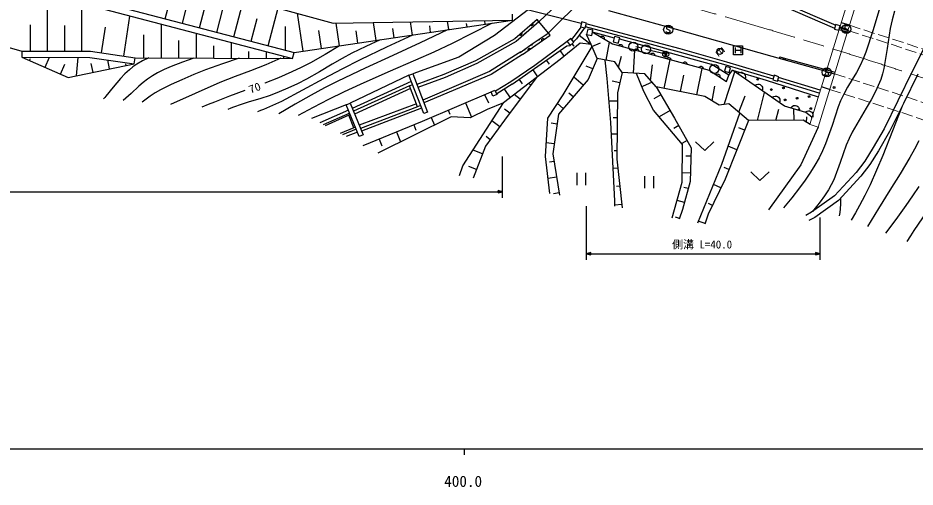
# Model space of a CAD drawing. Units: millimetres, scale not verified. Extents: x 40000 to 680000, y 20000 to 380000.
# Drawn here: x 394444 to 542346, y 198715 to 276027 of the extents above; entities that cross this region are included whole.
import ezdxf
from ezdxf.enums import TextEntityAlignment as Align

# ---------------------------------------------------------------- set-up
doc = ezdxf.new("R2010")
doc.units = ezdxf.units.MM
doc.header["$LTSCALE"] = 1000
doc.linetypes.add('CHAIN', pattern=[18.5, 12, -1.5, 3.5, -1.5])
doc.linetypes.add('USER1', pattern=[2.5, 1.875, -0.625])
for name, color, linetype, lineweight in [('M-BGD', 7, 'Continuous', 25), ('M-BMK', 2, 'CHAIN', 13), ('M-STR', 1, 'USER1', 13), ('M-TTL-BAND', 7, 'Continuous', 25)]:
    doc.layers.add(name, color=color, linetype=linetype, lineweight=lineweight)
doc.styles.add('ＭＳ ゴシック', font='')
doc.styles.get('ＭＳ ゴシック').set_extended_font_data('MS Gothic')

# ---------------------------------------------------------------- blocks, each defined once
blk = doc.blocks.new('BUHIN1')
at = {"color": 7, "linetype": 'Continuous', "lineweight": 25}
blk.add_lwpolyline([(-537, 6), (-560, -50), (-560, -112), (-540, -190), (-491, -295), (-426, -373), (-340, -424), (-245, -433), (-165, -400), (-116, -373), (-61, -314), (-45, -249), (-4, 222), (38, 291), (110, 358), (195, 389), (271, 395), (354, 376), (434, 285), (507, 129), (528, 56), (528, -23), (502, -101), (446, -185)], dxfattribs=at)
blk.add_circle((0, 0), 746, dxfattribs=at)
blk = doc.blocks.new('BUHIN5')
at = {"color": 7, "linetype": 'Continuous', "lineweight": 25}
blk.add_lwpolyline([(217, -125), (171, -164), (120, -192), (52, -216), (-11, -214), (-70, -200), (-138, -162), (-180, -117), (-213, -64), (-227, 8), (-229, 65), (-217, 125)], dxfattribs=at)
blk = doc.blocks.new('BUHIN6')
at = {"color": 7, "linetype": 'Continuous', "lineweight": 25}
blk.add_lwpolyline([(-228, 103), (-186, 147), (-139, 179), (-73, 210), (-10, 214), (50, 206), (121, 174), (167, 134), (205, 84), (227, 14), (234, -42), (228, -103)], dxfattribs=at)
blk = doc.blocks.new('BUHIN10')
at = {"color": 7, "linetype": 'Continuous', "lineweight": 25}
blk.add_lwpolyline([(-125, -739), (-285, -652), (-414, -538), (-553, -370), (-615, -193), (-637, -10), (-598, 219), (-517, 384), (-401, 532), (-213, 648), (-54, 713), (125, 739)], dxfattribs=at)
blk = doc.blocks.new('BUHIN14')
at = {"color": 7, "linetype": 'Continuous', "lineweight": 25}
blk.add_circle((0, 0), 746, dxfattribs=at)
blk = doc.blocks.new('BUHIN15')
at = {"color": 7, "linetype": 'Continuous', "lineweight": 25}
for p, q in [((-82, -333), (-307, 149)), ((-365, -170), (-70, -33))]:
    blk.add_line(p, q, dxfattribs=at)
blk.add_lwpolyline([(408, -105), (238, 45), (74, 120), (-47, 149), (-153, 144), (12, -209), (85, -134), (140, -23), (180, 123), (183, 378)], dxfattribs=at)
blk.add_circle((0, 0), 498, dxfattribs=at)
blk = doc.blocks.new('BUHIN45')
at = {"color": 7, "linetype": 'Continuous', "lineweight": 25}
blk.add_lwpolyline([(-12, -1661), (639, 298), (-1280, 1058)], dxfattribs=at)
blk = doc.blocks.new('BUHIN48')
at = {"color": 7, "linetype": 'Continuous', "lineweight": 25}
for p, q in [((583, 1116), (-1230, 271)), ((-581, -1120), (1232, -275))]:
    blk.add_line(p, q, dxfattribs=at)
blk = doc.blocks.new('BUHIN50')
at = {"color": 7, "linetype": 'Continuous', "lineweight": 25}
for points in [[(0, 0), (147, -759), (487, -600)], [(65, -139), (416, -582), (178, -693)], [(97, -207), (379, -568), (192, -655)], [(129, -277), (341, -555), (205, -618)], [(161, -345), (304, -541), (219, -581)]]:
    blk.add_lwpolyline(points, close=True, dxfattribs=at)
for points in [[(32, -70), (453, -595), (165, -730), (33, -71)], [(250, -535), (193, -415), (267, -527), (233, -543), (193, -415)]]:
    blk.add_lwpolyline(points, dxfattribs=at)
blk = doc.blocks.new('BUHIN49')
at = {"color": 7, "linetype": 'Continuous', "lineweight": 25}
for points in [[(0, 0), (-147, 759), (-487, 600)], [(-65, 139), (-416, 582), (-178, 693)], [(-97, 207), (-379, 568), (-192, 655)], [(-129, 277), (-341, 555), (-205, 618)], [(-161, 345), (-304, 541), (-219, 581)]]:
    blk.add_lwpolyline(points, close=True, dxfattribs=at)
for points in [[(-32, 70), (-453, 595), (-165, 730), (-33, 71)], [(-250, 535), (-193, 415), (-267, 527), (-233, 543), (-193, 415)]]:
    blk.add_lwpolyline(points, dxfattribs=at)
blk = doc.blocks.new('BUHIN56')
at = {"color": 7, "linetype": 'Continuous', "lineweight": 25}
blk.add_lwpolyline([(59, -345), (-25, -331), (-99, -301), (-186, -249), (-241, -180), (-279, -103), (-297, 4), (-287, 89), (-259, 172), (-194, 252), (-134, 305), (-59, 345)], dxfattribs=at)

msp = doc.modelspace()

# ---------------------------------------------------------------- linework, layer by layer
at = {"layer": 'M-BGD'}
for p, q in [((480335, 275380), (493079, 287528)), ((494459, 286012), (481836, 273527)), ((418717, 275866), (420205, 281583)), ((424386, 274391), (425983, 280530)), ((428717, 280032), (446430, 275186)), ((408797, 278448), (439975, 270333)), ((421551, 275128), (422477, 278685)), ((430054, 272915), (431695, 279217)), ((475825, 278099), (487318, 275179)), ((520712, 278511), (529279, 274846)), ((399325, 270545), (399338, 277685)), ((404978, 270534), (404991, 277543)), ((408656, 277451), (439723, 269366)), ((427220, 273653), (428210, 277455)), ((435723, 271440), (437345, 277671)), ((441475, 270555), (440554, 276793)), ((478599, 277394), (473019, 273131)), ((475984, 275649), (475968, 276649)), ((503000, 274112), (491856, 277185)), ((520535, 278020), (529075, 274368)), ((547209, 277856), (541896, 267212)), ((373666, 276550), (395086, 270552)), ((411925, 269723), (412893, 276348)), ((432889, 272178), (433867, 275938)), ((439975, 270333), (475984, 275649)), ((446430, 275186), (475984, 275649)), ((447477, 271441), (446923, 275194)), ((453478, 272327), (453041, 275289)), ((459480, 273213), (459159, 275385)), ((465481, 274099), (465277, 275481)), ((468482, 274542), (468394, 275134)), ((471482, 274985), (471395, 275577)), ((474483, 275428), (474466, 275546)), ((480062, 275773), (476360, 272581)), ((480336, 275380), (476603, 272145)), ((482165, 273203), (480062, 275773)), ((487387, 275374), (487183, 274585)), ((488160, 275173), (487387, 275374)), ((487956, 274384), (488160, 275173)), ((531512, 274819), (530194, 275208)), ((396499, 270550), (396507, 274874)), ((402151, 270539), (402159, 274784)), ((408236, 270262), (408852, 274481)), ((418095, 269439), (418114, 274989)), ((438558, 270702), (438578, 274637)), ((444476, 270998), (444040, 273951)), ((450477, 271884), (450180, 273898)), ((456479, 272770), (456251, 274310)), ((462480, 273656), (462323, 274722)), ((487308, 274573), (486109, 272951)), ((487859, 274409), (486512, 272591)), ((487183, 274585), (487956, 274384)), ((497687, 271990), (487993, 274536)), ((497819, 272493), (488126, 275039)), ((488374, 274177), (488198, 273316)), ((489231, 274002), (488374, 274177)), ((489055, 273141), (489231, 274002)), ((489094, 273729), (492451, 271739)), ((489094, 273729), (492747, 272775)), ((518782, 269682), (503000, 274112)), ((529253, 274945), (529042, 274205)), ((529042, 274205), (529802, 273989)), ((530013, 274729), (529253, 274945)), ((529802, 273989), (530013, 274729)), ((529858, 274127), (531179, 273740)), ((529936, 274404), (531254, 273982)), ((529936, 274404), (530887, 274099)), ((529981, 274547), (531298, 274125)), ((415212, 269448), (415225, 273223)), ((420979, 269429), (420989, 272315)), ((423863, 269419), (423877, 273490)), ((473019, 273131), (467157, 269584)), ((476359, 272581), (469902, 268983)), ((476603, 272145), (470124, 268535)), ((479402, 271852), (481837, 273527)), ((479800, 271536), (482165, 273203)), ((485591, 272625), (484972, 272119)), ((486095, 272009), (485591, 272625)), ((486109, 272951), (485693, 272485)), ((486512, 272591), (486096, 272125)), ((486977, 273209), (488960, 271662)), ((488198, 273316), (489055, 273141)), ((488960, 271662), (488198, 273316)), ((492789, 272959), (492565, 272103)), ((493649, 272734), (492789, 272959)), ((493426, 271879), (493649, 272734)), ((493599, 272586), (508746, 268397)), ((503635, 270911), (497819, 272493)), ((426746, 269409), (426753, 271408)), ((429630, 269400), (429639, 271990)), ((475949, 265092), (484910, 271453)), ((477221, 270321), (479402, 271852)), ((477619, 270005), (479800, 271536)), ((484972, 272119), (479647, 268205)), ((487140, 271880), (483814, 269159)), ((484356, 263360), (489101, 271332)), ((484910, 271453), (485475, 271503)), ((484972, 272119), (485475, 271503)), ((485475, 271503), (486095, 272009)), ((485475, 271503), (486095, 272009)), ((485785, 271756), (486104, 271365)), ((488960, 271662), (487140, 271880)), ((489955, 269344), (488960, 271662)), ((489077, 271330), (490473, 271948)), ((491400, 269062), (491978, 272020)), ((492451, 271739), (508398, 267401)), ((492565, 272103), (493426, 271879)), ((495936, 266916), (496159, 270730)), ((497255, 271034), (496287, 271282)), ((503499, 270409), (497687, 271990)), ((501244, 270056), (497982, 270847)), ((511339, 268732), (503635, 270911)), ((512675, 271176), (512675, 270238)), ((512675, 270707), (513613, 270707)), ((513613, 271176), (513613, 270238)), ((395086, 270552), (395084, 269552)), ((395084, 269552), (402745, 266223)), ((395084, 269552), (406317, 269532)), ((395086, 270552), (406391, 270531)), ((396361, 268998), (396505, 269329)), ((398915, 267888), (399634, 269544)), ((404105, 266503), (404379, 269535)), ((406317, 269532), (413625, 268464)), ((406391, 270531), (413770, 269453)), ((413625, 268464), (413770, 269453)), ((413770, 269453), (439723, 269366)), ((432514, 269390), (432517, 270500)), ((435397, 269380), (435401, 270490)), ((438281, 269370), (438282, 269593)), ((439723, 269366), (439975, 270333)), ((467157, 269584), (459537, 266818)), ((477352, 270428), (472213, 267174)), ((477619, 270005), (472446, 266730)), ((483790, 270658), (484472, 269697)), ((489955, 269344), (488440, 265899)), ((492845, 268780), (489955, 269344)), ((493455, 267903), (493968, 269734)), ((511197, 268232), (503499, 270409)), ((527711, 267220), (518782, 269682)), ((519989, 269357), (520056, 269609)), ((520946, 269103), (519989, 269357)), ((520056, 269609), (521013, 269355)), ((521013, 269355), (520946, 269103)), ((521009, 269341), (527798, 267487)), ((401468, 266778), (402188, 268434)), ((402745, 266223), (413625, 268464)), ((406825, 267063), (406520, 268544)), ((409545, 267623), (409240, 269104)), ((412265, 268184), (412204, 268480)), ((469902, 268983), (464684, 266699)), ((470124, 268535), (464872, 266235)), ((479647, 268205), (475678, 265512)), ((483814, 269159), (477812, 264581)), ((481550, 269067), (482002, 268431)), ((489198, 267621), (488101, 268103)), ((491572, 266030), (491264, 269088)), ((494064, 267026), (492845, 268780)), ((498739, 265741), (499060, 268274)), ((501009, 264410), (501949, 269155)), ((506363, 263349), (507229, 267719)), ((511661, 266605), (508746, 268397)), ((511139, 268040), (510912, 267264)), ((511903, 267817), (511139, 268040)), ((518928, 265953), (511197, 268232)), ((519075, 266452), (511339, 268732)), ((511677, 267040), (511903, 267817)), ((458902, 266572), (449212, 261987)), ((458902, 266572), (459537, 266818)), ((461335, 260279), (458902, 266572)), ((459537, 266818), (461970, 260525)), ((464684, 266699), (460223, 265043)), ((464872, 266235), (460397, 264574)), ((472213, 267174), (461191, 262494)), ((472446, 266730), (461387, 262034)), ((479310, 267477), (480117, 266339)), ((487624, 264944), (486083, 266262)), ((494064, 267026), (493300, 263665)), ((497808, 266807), (494064, 267026)), ((497627, 263929), (496433, 266887)), ((499670, 264675), (497808, 266807)), ((503686, 263879), (504228, 266614)), ((508398, 267401), (511278, 265568)), ((510853, 261775), (512626, 267164)), ((510912, 267264), (511677, 267040)), ((511278, 265568), (511661, 266605)), ((511661, 266605), (512273, 267408)), ((520815, 261512), (512273, 267408)), ((520815, 261512), (512273, 267408)), ((512273, 267408), (517817, 265749)), ((519115, 266572), (518902, 265851)), ((519884, 266346), (519115, 266572)), ((519671, 265625), (519884, 266346)), ((527711, 267220), (529044, 266805)), ((527798, 267487), (529125, 267069)), ((541896, 267212), (539527, 262372)), ((542794, 266773), (540423, 261927)), ((459290, 265568), (449572, 261108)), ((458996, 264853), (449753, 260666)), ((458996, 264853), (459492, 265045)), ((460336, 261389), (458996, 264853)), ((475678, 265512), (473155, 263964)), ((475949, 265092), (473417, 263538)), ((479853, 266138), (474673, 259173)), ((477069, 265887), (477587, 265158)), ((478990, 264977), (478793, 265123)), ((488440, 265899), (483540, 260172)), ((492181, 258781), (491572, 266030)), ((493682, 265345), (492427, 265631)), ((498983, 265462), (497409, 264748)), ((508877, 262382), (509322, 264798)), ((517817, 265749), (526354, 262999)), ((517817, 265749), (526354, 262999)), ((518902, 265851), (519671, 265625)), ((526553, 263605), (519706, 265713)), ((526706, 264102), (519859, 266210)), ((459171, 264400), (449951, 260183)), ((461135, 259005), (472452, 263875)), ((471357, 263404), (472033, 262040)), ((472452, 263875), (473092, 264125)), ((472740, 263136), (472452, 263875)), ((473380, 263386), (472740, 263136)), ((473092, 264125), (473380, 263386)), ((477812, 264581), (474522, 262031)), ((474665, 264239), (475584, 262855)), ((477263, 262655), (476280, 263386)), ((481777, 259484), (484356, 263360)), ((485990, 263035), (485264, 263657)), ((493300, 263665), (493182, 252776)), ((499209, 260853), (497627, 263929)), ((500429, 263380), (499268, 262699)), ((507702, 263084), (499670, 264675)), ((499670, 264675), (502708, 259495)), ((516385, 259152), (517548, 263767)), ((528255, 264240), (526914, 264652)), ((448569, 261724), (449212, 261987)), ((449212, 261987), (451360, 256741)), ((460142, 261889), (450690, 258376)), ((467794, 251631), (474522, 262031)), ((468208, 262049), (469229, 259676)), ((474522, 262031), (471796, 260934)), ((484357, 261126), (483409, 261937)), ((493286, 262304), (491884, 262319)), ((510051, 261680), (507702, 263084)), ((511655, 261871), (510051, 261680)), ((514884, 259151), (511655, 261871)), ((513270, 260511), (514312, 263189)), ((539527, 262372), (537244, 257765)), ((540423, 261927), (538125, 257291)), ((448569, 261724), (442814, 259470)), ((448940, 260818), (444221, 258733)), ((449142, 260361), (444787, 258436)), ((450717, 256478), (448569, 261724)), ((460336, 261389), (450926, 257801)), ((460990, 261170), (451096, 257384)), ((460832, 261580), (460336, 261389)), ((461970, 260525), (461335, 260279)), ((465379, 260831), (465668, 260160)), ((471796, 260934), (468974, 259551)), ((475536, 260334), (474680, 260970)), ((504022, 255193), (499209, 260853)), ((501948, 260790), (500157, 259739)), ((510483, 251922), (513471, 260342)), ((519386, 259152), (519904, 260993)), ((524336, 260444), (520815, 261512)), ((524336, 260444), (520815, 261512)), ((522388, 259153), (522387, 261035)), ((525344, 259682), (524336, 260444)), ((525344, 259682), (524336, 260444)), ((448974, 260008), (445095, 258274)), ((448974, 260008), (449229, 260112)), ((449840, 257893), (448974, 260008)), ((451386, 254979), (461135, 259005)), ((465847, 259713), (453777, 253727)), ((462549, 259613), (463094, 258348)), ((468974, 259551), (465847, 259713)), ((474673, 259173), (471533, 254896)), ((473888, 258104), (472595, 259053)), ((481422, 253210), (481777, 259484)), ((483540, 260172), (482653, 253642)), ((493256, 259582), (492570, 259589)), ((502708, 259495), (505452, 254627)), ((514884, 259151), (511024, 249455)), ((523889, 259154), (514884, 259151)), ((525026, 258457), (523889, 259154)), ((524444, 258809), (524520, 259729)), ((525330, 259484), (525344, 259682)), ((449840, 257893), (447556, 256985)), ((450226, 257687), (447950, 256779)), ((450094, 257997), (449840, 257893)), ((459708, 258415), (460067, 257545)), ((483318, 258539), (482369, 258668)), ((492837, 245884), (492181, 258781)), ((503394, 258278), (502585, 257821)), ((514241, 257535), (513312, 257905)), ((526348, 258050), (523511, 251830)), ((537244, 257765), (535447, 254669)), ((450412, 257223), (448533, 256473)), ((451360, 256741), (450717, 256478)), ((454000, 256059), (454457, 254952)), ((456854, 257237), (457534, 255590)), ((472318, 255965), (471618, 256479)), ((493227, 256860), (492278, 256870)), ((538125, 257291), (536297, 254143)), ((471533, 254896), (469499, 249632)), ((482874, 255274), (481549, 255455)), ((504766, 255844), (503889, 255349)), ((503951, 248950), (504022, 255193)), ((505452, 254627), (505269, 249056)), ((512954, 254303), (511529, 254870)), ((535447, 254669), (534060, 252427)), ((471038, 253616), (469470, 254222)), ((474340, 246396), (474340, 253210)), ((482156, 247112), (481422, 253210)), ((482653, 253642), (483708, 246803)), ((493197, 254137), (492729, 254142)), ((505407, 253234), (504563, 253262)), ((536297, 254143), (534885, 251859)), ((467224, 250085), (467794, 251631)), ((470048, 251054), (468787, 251541)), ((482852, 252353), (482070, 252232)), ((493182, 252776), (494084, 244736)), ((506509, 242262), (510483, 251922)), ((523511, 251830), (518203, 244423)), ((534060, 252427), (532643, 250572)), ((534885, 251859), (533409, 249928)), ((493350, 251280), (492567, 251193)), ((505315, 250448), (503969, 250493)), ((511668, 251071), (510876, 251386)), ((532643, 250572), (529062, 246693)), ((483249, 249775), (481861, 249561)), ((502316, 243097), (503951, 248950)), ((505269, 249056), (504026, 244473)), ((511024, 249455), (508253, 243689)), ((510332, 248014), (509115, 248598)), ((533409, 249928), (529725, 245937)), ((302119, 247396), (474340, 247396)), ((483647, 247197), (482763, 247060)), ((493686, 248289), (493106, 248224)), ((504958, 247910), (504235, 248106)), ((492827, 244987), (492837, 245884)), ((504337, 245619), (503113, 245951)), ((529062, 246693), (525263, 244011)), ((529725, 245937), (525798, 243165)), ((488126, 244987), (488126, 236176)), ((494021, 245297), (492829, 245164)), ((504026, 244473), (503458, 242870)), ((508946, 245131), (508316, 245433)), ((503489, 242957), (502827, 243191)), ((508253, 243689), (507713, 242022)), ((525263, 244011), (524340, 243492)), ((525798, 243165), (524852, 242633)), ((526706, 236176), (526706, 243165)), ((507755, 242151), (506615, 242521)), ((488126, 237176), (526706, 237176))]:
    msp.add_line(p, q, dxfattribs=at)
for points in [[(536551, 277759), (535425, 274060), (534243, 270383), (533802, 269274), (533305, 268191), (532675, 267024), (531990, 265882), (531231, 264631), (530523, 263346), (530071, 262372), (529671, 261365), (528665, 258326), (527601, 255301), (527084, 254128), (526512, 252980), (525844, 251781), (525120, 250604), (524241, 249303), (523308, 248030), (522008, 246368), (520677, 244730)], [(538969, 277164), (538588, 275725), (538263, 274261), (537765, 270966), (537213, 267715), (536977, 266799), (536680, 265893), (536281, 264896), (535822, 263910), (535093, 262536), (534301, 261172), (533121, 259204), (531994, 257207), (531472, 256162), (531001, 255085), (529997, 252199), (528945, 249357), (528536, 248522), (528073, 247715), (527412, 246708), (526697, 245728), (526085, 244940), (525456, 244149)], [(472522, 275138), (469278, 273449), (466009, 271813), (463023, 270415), (460011, 269070), (455435, 267080), (450864, 265058), (448245, 263842), (445643, 262567), (443135, 261284), (440628, 259974)], [(465274, 274069), (460758, 271952), (456228, 269840), (451698, 267744), (447180, 265600), (444976, 264488), (442800, 263323), (440122, 261804), (437455, 260241)], [(454166, 272429), (451823, 271345), (449508, 270209), (447874, 269327), (446259, 268388), (444162, 267141), (442023, 265939), (440507, 265163), (438964, 264441), (437508, 263824), (436030, 263263), (434312, 262695), (432566, 262182), (431269, 261780), (429991, 261320), (429516, 261136), (429041, 260950)], [(459497, 273216), (455183, 271206), (450888, 269139), (447849, 267599), (444827, 266002), (441368, 264111), (437874, 262269), (436430, 261586), (434953, 260953), (434444, 260747), (433925, 260539)], [(490472, 272912), (490537, 272967), (490608, 273005), (490704, 273037), (490792, 273034), (490875, 273013), (490968, 272958), (491027, 272895), (491072, 272819), (491091, 272718), (491092, 272638), (491074, 272555)], [(447460, 271439), (445076, 270023), (442657, 268657), (441144, 267867), (439596, 267126), (437394, 266179), (435165, 265287), (435156, 265283)], [(415997, 269446), (414999, 268951), (414027, 268401), (413404, 267974), (412809, 267492), (412073, 266799), (411369, 266054), (410131, 264619), (408945, 263152), (408758, 262918), (408566, 262676)], [(423465, 269421), (421574, 268751), (419695, 268021), (418569, 267525), (417458, 266968), (416615, 266485), (415799, 265946), (415064, 265382), (414360, 264765), (413089, 263563), (411783, 262412)], [(430935, 269395), (428147, 268456), (425383, 267461), (423417, 266680), (421474, 265843), (419697, 265035), (417935, 264167), (417075, 263679), (416248, 263140), (415581, 262652), (414917, 262140)], [(437794, 269372), (435299, 268326), (432781, 267335), (430259, 266401), (427751, 265407), (423678, 263593), (419616, 261744)], [(509543, 266673), (509610, 266726), (509682, 266761), (509779, 266790), (509867, 266784), (509949, 266761), (510041, 266702), (510097, 266637), (510140, 266561), (510156, 266459), (510155, 266379), (510134, 266297)], [(431856, 264066), (429349, 263144), (426851, 262160), (425815, 261739), (424772, 261310)], [(521858, 261196), (521965, 261343), (522094, 261457), (522278, 261574), (522462, 261612), (522646, 261611), (522868, 261544), (523022, 261442), (523154, 261308), (523246, 261108), (523289, 260942), (523293, 260760)], [(524242, 260515), (524394, 260617), (524554, 260679), (524767, 260725), (524953, 260697), (525125, 260633), (525310, 260492), (525419, 260344), (525497, 260173), (525514, 259953), (525498, 259782), (525438, 259611)], [(540203, 261486), (538652, 257424), (537041, 253374), (536011, 250933), (534921, 248507), (534090, 246788), (533206, 245097), (532518, 243881), (531806, 242682)], [(542945, 255775), (542255, 254391), (541505, 253023), (539880, 250310), (538199, 247621), (536341, 244642), (534490, 241667)], [(542945, 248273), (541913, 246683), (540825, 245118), (539165, 242814), (537490, 240532)], [(530049, 246289), (530065, 245413), (530022, 244541), (529950, 243979), (529861, 243418)], [(544264, 244144), (542139, 241017), (541573, 240110), (541014, 239199)]]:
    msp.add_lwpolyline(points, dxfattribs=at)
msp.add_lwpolyline([(512394, 269957), (512394, 271457), (513894, 271457), (513894, 269957)], close=True, dxfattribs=at)
for centre, radius in [((510157, 270515), 500), ((516398, 265922), 149), ((518655, 264217), 149), ((520636, 264493), 149), ((528994, 264574), 150), ((520911, 262512), 149), ((522892, 262787), 149), ((524873, 263063), 149), ((525149, 261082), 149)]:
    msp.add_circle(centre, radius, dxfattribs=at)
for centre, radius, start, end in [((480277, 275299), 99.5, 54.8624, 204.83886), ((479206, 274376), 99.5, 68.90929, 190.79196), ((478135, 273453), 99.5, 85.28052, 174.42074), ((480311, 272511), 99.5, 235.45286, 14.12378), ((481467, 273325), 99.5, 240.64927, 8.92738), ((477997, 270884), 99.5, 225.52587, 24.05077), ((479154, 271698), 99.5, 230.42898, 19.14767), ((512161, 267352), 149, 12.14728, 17.86921), ((523168, 260806), 149, 340.14893, 166.10943)]:
    msp.add_arc(centre, radius, start, end, dxfattribs=at)
at = {"layer": 'M-BMK'}
msp.add_arc((291253, -492997), 800000, 70.54585, 77.63579, dxfattribs=at)
at = {"layer": 'M-STR', "linetype": 'Continuous'}
for p, q in [((535794, 293524), (525000, 258465)), ((537143, 293111), (526348, 258050)), ((525026, 258457), (526348, 258050))]:
    msp.add_line(p, q, dxfattribs=at)
at = {"layer": 'M-STR'}
for points in [[(531253, 273981), (536003, 272453), (540758, 270909), (545495, 269341), (550230, 267737), (554542, 266255), (558860, 264760)], [(531511, 274819), (536264, 273301), (541022, 271765), (545760, 270202), (550495, 268601), (554824, 267113), (559150, 265614)], [(529043, 266806), (533800, 265302), (538561, 263779), (543301, 262223), (548036, 260623), (552253, 259172), (556465, 257710)], [(528254, 264240), (533009, 262731), (537767, 261201), (542505, 259641), (547241, 258039), (551420, 256601), (555596, 255153)]]:
    msp.add_lwpolyline(points, dxfattribs=at)
at = {"layer": 'M-TTL-BAND'}
for p, q in [((40000, 205000), (579000, 205000)), ((468000, 205000), (468000, 204000))]:
    msp.add_line(p, q, dxfattribs=at)

# ---------------------------------------------------------------- block references
at = {"layer": 'M-BGD', "rotation": 245.00001}
for name, p in [('BUHIN6', (479137, 274975)), ('BUHIN1', (531037, 274185)), ('BUHIN6', (477285, 273379)), ('BUHIN1', (501645, 274105)), ('BUHIN5', (481029, 272404)), ('BUHIN14', (495894, 271306)), ('BUHIN5', (478756, 270805)), ('BUHIN56', (493780, 271377)), ('BUHIN56', (496438, 270654)), ('BUHIN14', (497982, 270847)), ('BUHIN15', (501244, 270056)), ('BUHIN56', (499096, 269931)), ('BUHIN56', (501754, 269209)), ('BUHIN56', (504412, 268486)), ('BUHIN56', (507069, 267763)), ('BUHIN14', (509265, 267633)), ('BUHIN1', (527796, 267068)), ('BUHIN10', (513697, 266425)), ('BUHIN10', (516544, 264460)), ('BUHIN10', (519391, 262495)), ('BUHIN45', (507663, 254901)), ('BUHIN45', (516768, 249939)), ('BUHIN48', (487329, 249487)), ('BUHIN48', (498532, 248961)), ('BUHIN50', (474340, 247396)), ('BUHIN49', (488126, 237176)), ('BUHIN50', (526706, 237176))]:
    msp.add_blockref(name, p, dxfattribs=at)

# ---------------------------------------------------------------- texts
at = {"layer": 'M-BGD', "style": 'ＭＳ ゴシック', "width": 1.1}
for s, rotation, p in [('Ｅ', 306.9, (508758, 270613)), ('70', 20.1, (432909, 263178))]:
    msp.add_text(s, height=1320, rotation=rotation, dxfattribs=at).set_placement(p, align=Align.BOTTOM_LEFT)
at = {"layer": 'M-BGD', "style": 'ＭＳ ゴシック'}
msp.add_text('側溝 L=40.0', height=1320, dxfattribs=at).set_placement((502297, 237636), align=Align.BOTTOM_LEFT)
at = {"layer": 'M-TTL-BAND', "style": 'ＭＳ ゴシック'}
msp.add_text('400.0', height=1833, dxfattribs=at).set_placement((467844, 198195), align=Align.BOTTOM_CENTER)

doc.saveas('drawing.dxf')
